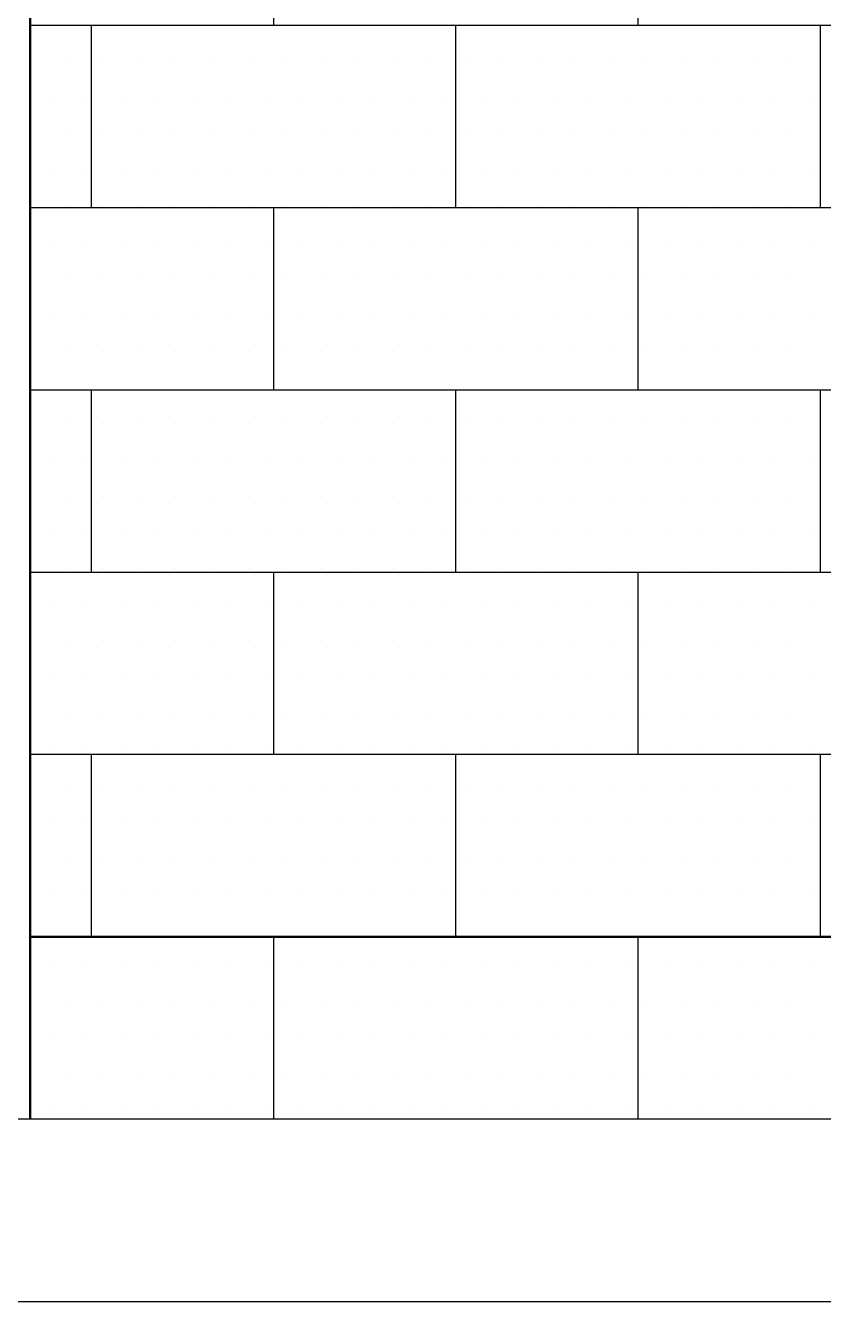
# Paper-space layout 'A000' of a CAD drawing. Header units: millimetres. Extents: x 0 to 841, y 0 to 594.
# Drawn here: x 533.85 to 551.37, y 223.88 to 251.88 of the extents above; entities that cross this region are included whole.
import ezdxf

# ---------------------------------------------------------------- set-up
doc = ezdxf.new("R2010")
doc.units = ezdxf.units.MM
doc.header["$MEASUREMENT"] = 0
for name, color, linetype, lineweight in [('A-ELEV-MBE1', 7, 'Continuous', 25), ('A-ELEV-PATT', 8, 'Continuous', 13), ('A-WALL-FULL-EXTR', 7, 'Continuous', 50)]:
    doc.layers.add(name, color=color, linetype=linetype, lineweight=lineweight)

psp = doc.layouts.new('A000')

# ---------------------------------------------------------------- linework, layer by layer
at = {"layer": 'A-ELEV-MBE1'}
for p, q in [((539.293, 255.877), (539.293, 251.877)), ((547.293, 255.877), (547.293, 251.877)), ((591.293, 251.877), (533.953, 251.877)), ((535.293, 251.877), (535.293, 247.877)), ((543.293, 251.877), (543.293, 247.877)), ((551.293, 251.877), (551.293, 247.877)), ((591.293, 247.877), (533.978, 247.877)), ((539.293, 247.877), (539.293, 243.877)), ((547.293, 247.877), (547.293, 243.877)), ((591.293, 243.877), (533.953, 243.877)), ((535.293, 243.877), (535.293, 239.877)), ((543.293, 243.877), (543.293, 239.877)), ((551.293, 243.877), (551.293, 239.877)), ((591.293, 239.877), (533.953, 239.877)), ((539.293, 239.877), (539.293, 235.877)), ((547.293, 239.877), (547.293, 235.877)), ((591.293, 235.877), (533.953, 235.877)), ((535.293, 235.877), (535.293, 231.877)), ((543.293, 235.877), (543.293, 231.877)), ((551.293, 235.877), (551.293, 231.877)), ((539.293, 231.877), (539.293, 227.877)), ((547.293, 231.877), (547.293, 227.877)), ((559.293, 227.877), (492.293, 227.877)), ((492.293, 223.877), (687.293, 223.877))]:
    psp.add_line(p, q, dxfattribs=at)
at = {"layer": 'A-ELEV-PATT', "linetype": 'Continuous'}
for p, q in [((534.374, 251.871), (534.374, 251.871)), ((535.168, 251.871), (535.168, 251.871)), ((535.962, 251.871), (535.962, 251.871)), ((536.756, 251.871), (536.756, 251.871)), ((537.549, 251.871), (537.549, 251.871)), ((538.343, 251.871), (538.343, 251.871)), ((539.137, 251.871), (539.137, 251.871)), ((539.931, 251.871), (539.931, 251.871)), ((540.724, 251.871), (540.724, 251.871)), ((541.518, 251.871), (541.518, 251.871)), ((542.312, 251.871), (542.312, 251.871)), ((543.106, 251.871), (543.106, 251.871)), ((543.899, 251.871), (543.899, 251.871)), ((544.693, 251.871), (544.693, 251.871)), ((545.487, 251.871), (545.487, 251.871)), ((546.281, 251.871), (546.281, 251.871)), ((547.074, 251.871), (547.074, 251.871)), ((547.868, 251.871), (547.868, 251.871)), ((548.662, 251.871), (548.662, 251.871)), ((549.456, 251.871), (549.456, 251.871)), ((550.249, 251.871), (550.249, 251.871)), ((551.043, 251.871), (551.043, 251.871)), ((533.978, 251.077), (533.978, 251.077)), ((534.771, 251.077), (534.771, 251.077)), ((535.565, 251.077), (535.565, 251.077)), ((536.359, 251.077), (536.359, 251.077)), ((537.153, 251.077), (537.153, 251.077)), ((537.946, 251.077), (537.946, 251.077)), ((538.74, 251.077), (538.74, 251.077)), ((539.534, 251.077), (539.534, 251.077)), ((540.328, 251.077), (540.328, 251.077)), ((541.121, 251.077), (541.121, 251.077)), ((541.915, 251.077), (541.915, 251.077)), ((542.709, 251.077), (542.709, 251.077)), ((543.503, 251.077), (543.503, 251.077)), ((544.296, 251.077), (544.296, 251.077)), ((545.09, 251.077), (545.09, 251.077)), ((545.884, 251.077), (545.884, 251.077)), ((546.678, 251.077), (546.678, 251.077)), ((547.471, 251.077), (547.471, 251.077)), ((548.265, 251.077), (548.265, 251.077)), ((549.059, 251.077), (549.059, 251.077)), ((549.853, 251.077), (549.853, 251.077)), ((550.646, 251.077), (550.646, 251.077)), ((534.374, 250.284), (534.374, 250.284)), ((535.168, 250.284), (535.168, 250.284)), ((535.962, 250.284), (535.962, 250.284)), ((536.756, 250.284), (536.756, 250.284)), ((537.549, 250.284), (537.549, 250.284)), ((538.343, 250.284), (538.343, 250.284)), ((539.137, 250.284), (539.137, 250.284)), ((539.931, 250.284), (539.931, 250.284)), ((540.724, 250.284), (540.724, 250.284)), ((541.518, 250.284), (541.518, 250.284)), ((542.312, 250.284), (542.312, 250.284)), ((543.106, 250.284), (543.106, 250.284)), ((543.899, 250.284), (543.899, 250.284)), ((544.693, 250.284), (544.693, 250.284)), ((545.487, 250.284), (545.487, 250.284)), ((546.281, 250.284), (546.281, 250.284)), ((547.074, 250.284), (547.074, 250.284)), ((547.868, 250.284), (547.868, 250.284)), ((548.662, 250.284), (548.662, 250.284)), ((549.456, 250.284), (549.456, 250.284)), ((550.249, 250.284), (550.249, 250.284)), ((551.043, 250.284), (551.043, 250.284)), ((533.978, 249.49), (533.978, 249.49)), ((534.771, 249.49), (534.771, 249.49)), ((535.565, 249.49), (535.565, 249.49)), ((536.359, 249.49), (536.359, 249.49)), ((537.153, 249.49), (537.153, 249.49)), ((537.946, 249.49), (537.946, 249.49)), ((538.74, 249.49), (538.74, 249.49)), ((539.534, 249.49), (539.534, 249.49)), ((540.328, 249.49), (540.328, 249.49)), ((541.121, 249.49), (541.121, 249.49)), ((541.915, 249.49), (541.915, 249.49)), ((542.709, 249.49), (542.709, 249.49)), ((543.503, 249.49), (543.503, 249.49)), ((544.296, 249.49), (544.296, 249.49)), ((545.09, 249.49), (545.09, 249.49)), ((545.884, 249.49), (545.884, 249.49)), ((546.678, 249.49), (546.678, 249.49)), ((547.471, 249.49), (547.471, 249.49)), ((548.265, 249.49), (548.265, 249.49)), ((549.059, 249.49), (549.059, 249.49)), ((549.853, 249.49), (549.853, 249.49)), ((550.646, 249.49), (550.646, 249.49)), ((534.374, 248.696), (534.374, 248.696)), ((535.168, 248.696), (535.168, 248.696)), ((535.962, 248.696), (535.962, 248.696)), ((536.756, 248.696), (536.756, 248.696)), ((537.549, 248.696), (537.549, 248.696)), ((538.343, 248.696), (538.343, 248.696)), ((539.137, 248.696), (539.137, 248.696)), ((539.931, 248.696), (539.931, 248.696)), ((540.724, 248.696), (540.724, 248.696)), ((541.518, 248.696), (541.518, 248.696)), ((542.312, 248.696), (542.312, 248.696)), ((543.106, 248.696), (543.106, 248.696)), ((543.899, 248.696), (543.899, 248.696)), ((544.693, 248.696), (544.693, 248.696)), ((545.487, 248.696), (545.487, 248.696)), ((546.281, 248.696), (546.281, 248.696)), ((547.074, 248.696), (547.074, 248.696)), ((547.868, 248.696), (547.868, 248.696)), ((548.662, 248.696), (548.662, 248.696)), ((549.456, 248.696), (549.456, 248.696)), ((550.249, 248.696), (550.249, 248.696)), ((551.043, 248.696), (551.043, 248.696)), ((533.978, 247.902), (533.978, 247.902)), ((534.771, 247.902), (534.771, 247.902)), ((535.565, 247.902), (535.565, 247.902)), ((536.359, 247.902), (536.359, 247.902)), ((537.153, 247.902), (537.153, 247.902)), ((537.946, 247.902), (537.946, 247.902)), ((538.74, 247.902), (538.74, 247.902)), ((539.534, 247.902), (539.534, 247.902)), ((540.328, 247.902), (540.328, 247.902)), ((541.121, 247.902), (541.121, 247.902)), ((541.915, 247.902), (541.915, 247.902)), ((542.709, 247.902), (542.709, 247.902)), ((543.503, 247.902), (543.503, 247.902)), ((544.296, 247.902), (544.296, 247.902)), ((545.09, 247.902), (545.09, 247.902)), ((545.884, 247.902), (545.884, 247.902)), ((546.678, 247.902), (546.678, 247.902)), ((547.471, 247.902), (547.471, 247.902)), ((548.265, 247.902), (548.265, 247.902)), ((549.059, 247.902), (549.059, 247.902)), ((549.853, 247.902), (549.853, 247.902)), ((550.646, 247.902), (550.646, 247.902)), ((534.374, 247.109), (534.374, 247.109)), ((535.168, 247.109), (535.168, 247.109)), ((535.962, 247.109), (535.962, 247.109)), ((536.756, 247.109), (536.756, 247.109)), ((537.549, 247.109), (537.549, 247.109)), ((538.343, 247.109), (538.343, 247.109)), ((539.137, 247.109), (539.137, 247.109)), ((539.931, 247.109), (539.931, 247.109)), ((540.724, 247.109), (540.724, 247.109)), ((541.518, 247.109), (541.518, 247.109)), ((542.312, 247.109), (542.312, 247.109)), ((543.106, 247.109), (543.106, 247.109)), ((543.899, 247.109), (543.899, 247.109)), ((544.693, 247.109), (544.693, 247.109)), ((545.487, 247.109), (545.487, 247.109)), ((546.281, 247.109), (546.281, 247.109)), ((547.074, 247.109), (547.074, 247.109)), ((547.868, 247.109), (547.868, 247.109)), ((548.662, 247.109), (548.662, 247.109)), ((549.456, 247.109), (549.456, 247.109)), ((550.249, 247.109), (550.249, 247.109)), ((551.043, 247.109), (551.043, 247.109)), ((533.978, 246.315), (533.978, 246.315)), ((534.771, 246.315), (534.771, 246.315)), ((535.565, 246.315), (535.565, 246.315)), ((536.359, 246.315), (536.359, 246.315)), ((537.153, 246.315), (537.153, 246.315)), ((537.946, 246.315), (537.946, 246.315)), ((538.74, 246.315), (538.74, 246.315)), ((539.534, 246.315), (539.534, 246.315)), ((540.328, 246.315), (540.328, 246.315)), ((541.121, 246.315), (541.121, 246.315)), ((541.915, 246.315), (541.915, 246.315)), ((542.709, 246.315), (542.709, 246.315)), ((543.503, 246.315), (543.503, 246.315)), ((544.296, 246.315), (544.296, 246.315)), ((545.09, 246.315), (545.09, 246.315)), ((545.884, 246.315), (545.884, 246.315)), ((546.678, 246.315), (546.678, 246.315)), ((547.471, 246.315), (547.471, 246.315)), ((548.265, 246.315), (548.265, 246.315)), ((549.059, 246.315), (549.059, 246.315)), ((549.853, 246.315), (549.853, 246.315)), ((550.646, 246.315), (550.646, 246.315)), ((534.374, 245.521), (534.374, 245.521)), ((535.168, 245.521), (535.168, 245.521)), ((535.962, 245.521), (535.962, 245.521)), ((536.756, 245.521), (536.756, 245.521)), ((537.549, 245.521), (537.549, 245.521)), ((538.343, 245.521), (538.343, 245.521)), ((539.137, 245.521), (539.137, 245.521)), ((539.931, 245.521), (539.931, 245.521)), ((540.724, 245.521), (540.724, 245.521)), ((541.518, 245.521), (541.518, 245.521)), ((542.312, 245.521), (542.312, 245.521)), ((543.106, 245.521), (543.106, 245.521)), ((543.899, 245.521), (543.899, 245.521)), ((544.693, 245.521), (544.693, 245.521)), ((545.487, 245.521), (545.487, 245.521)), ((546.281, 245.521), (546.281, 245.521)), ((547.074, 245.521), (547.074, 245.521)), ((547.868, 245.521), (547.868, 245.521)), ((548.662, 245.521), (548.662, 245.521)), ((549.456, 245.521), (549.456, 245.521)), ((550.249, 245.521), (550.249, 245.521)), ((551.043, 245.521), (551.043, 245.521)), ((533.978, 244.727), (533.978, 244.727)), ((534.771, 244.727), (534.771, 244.727)), ((535.565, 244.727), (535.565, 244.727)), ((536.359, 244.727), (536.359, 244.727)), ((537.153, 244.727), (537.153, 244.727)), ((537.946, 244.727), (537.946, 244.727)), ((538.74, 244.727), (538.74, 244.727)), ((539.534, 244.727), (539.534, 244.727)), ((540.328, 244.727), (540.328, 244.727)), ((541.121, 244.727), (541.121, 244.727)), ((541.915, 244.727), (541.915, 244.727)), ((542.709, 244.727), (542.709, 244.727)), ((543.503, 244.727), (543.503, 244.727)), ((544.296, 244.727), (544.296, 244.727)), ((545.09, 244.727), (545.09, 244.727)), ((545.884, 244.727), (545.884, 244.727)), ((546.678, 244.727), (546.678, 244.727)), ((547.471, 244.727), (547.471, 244.727)), ((548.265, 244.727), (548.265, 244.727)), ((549.059, 244.727), (549.059, 244.727)), ((549.853, 244.727), (549.853, 244.727)), ((550.646, 244.727), (550.646, 244.727)), ((534.374, 243.934), (534.374, 243.934)), ((535.168, 243.934), (535.168, 243.934)), ((535.962, 243.934), (535.962, 243.934)), ((536.756, 243.934), (536.756, 243.934)), ((537.549, 243.934), (537.549, 243.934)), ((538.343, 243.934), (538.343, 243.934)), ((539.137, 243.934), (539.137, 243.934)), ((539.931, 243.934), (539.931, 243.934)), ((540.724, 243.934), (540.724, 243.934)), ((541.518, 243.934), (541.518, 243.934)), ((542.312, 243.934), (542.312, 243.934)), ((543.106, 243.934), (543.106, 243.934)), ((543.899, 243.934), (543.899, 243.934)), ((544.693, 243.934), (544.693, 243.934)), ((545.487, 243.934), (545.487, 243.934)), ((546.281, 243.934), (546.281, 243.934)), ((547.074, 243.934), (547.074, 243.934)), ((547.868, 243.934), (547.868, 243.934)), ((548.662, 243.934), (548.662, 243.934)), ((549.456, 243.934), (549.456, 243.934)), ((550.249, 243.934), (550.249, 243.934)), ((551.043, 243.934), (551.043, 243.934)), ((533.978, 243.14), (533.978, 243.14)), ((533.978, 243.14), (533.978, 243.14)), ((534.771, 243.14), (534.771, 243.14)), ((535.565, 243.14), (535.565, 243.14)), ((536.359, 243.14), (536.359, 243.14)), ((537.153, 243.14), (537.153, 243.14)), ((537.946, 243.14), (537.946, 243.14)), ((538.74, 243.14), (538.74, 243.14)), ((539.534, 243.14), (539.534, 243.14)), ((540.328, 243.14), (540.328, 243.14)), ((541.121, 243.14), (541.121, 243.14)), ((541.915, 243.14), (541.915, 243.14)), ((542.709, 243.14), (542.709, 243.14)), ((543.503, 243.14), (543.503, 243.14)), ((544.296, 243.14), (544.296, 243.14)), ((545.09, 243.14), (545.09, 243.14)), ((545.884, 243.14), (545.884, 243.14)), ((546.678, 243.14), (546.678, 243.14)), ((547.471, 243.14), (547.471, 243.14)), ((548.265, 243.14), (548.265, 243.14)), ((549.059, 243.14), (549.059, 243.14)), ((549.853, 243.14), (549.853, 243.14)), ((550.646, 243.14), (550.646, 243.14)), ((534.374, 242.346), (534.374, 242.346)), ((534.374, 242.346), (534.374, 242.346)), ((535.168, 242.346), (535.168, 242.346)), ((535.962, 242.346), (535.962, 242.346)), ((536.756, 242.346), (536.756, 242.346)), ((537.549, 242.346), (537.549, 242.346)), ((538.343, 242.346), (538.343, 242.346)), ((539.137, 242.346), (539.137, 242.346)), ((539.931, 242.346), (539.931, 242.346)), ((540.724, 242.346), (540.724, 242.346)), ((541.518, 242.346), (541.518, 242.346)), ((542.312, 242.346), (542.312, 242.346)), ((543.106, 242.346), (543.106, 242.346)), ((543.899, 242.346), (543.899, 242.346)), ((544.693, 242.346), (544.693, 242.346)), ((545.487, 242.346), (545.487, 242.346)), ((546.281, 242.346), (546.281, 242.346)), ((547.074, 242.346), (547.074, 242.346)), ((547.868, 242.346), (547.868, 242.346)), ((548.662, 242.346), (548.662, 242.346)), ((549.456, 242.346), (549.456, 242.346)), ((550.249, 242.346), (550.249, 242.346)), ((551.043, 242.346), (551.043, 242.346)), ((533.978, 241.552), (533.978, 241.552)), ((533.978, 241.552), (533.978, 241.552)), ((534.771, 241.552), (534.771, 241.552)), ((535.565, 241.552), (535.565, 241.552)), ((536.359, 241.552), (536.359, 241.552)), ((537.153, 241.552), (537.153, 241.552)), ((537.946, 241.552), (537.946, 241.552)), ((538.74, 241.552), (538.74, 241.552)), ((539.534, 241.552), (539.534, 241.552)), ((540.328, 241.552), (540.328, 241.552)), ((541.121, 241.552), (541.121, 241.552)), ((541.915, 241.552), (541.915, 241.552)), ((542.709, 241.552), (542.709, 241.552)), ((543.503, 241.552), (543.503, 241.552)), ((544.296, 241.552), (544.296, 241.552)), ((545.09, 241.552), (545.09, 241.552)), ((545.884, 241.552), (545.884, 241.552)), ((546.678, 241.552), (546.678, 241.552)), ((547.471, 241.552), (547.471, 241.552)), ((548.265, 241.552), (548.265, 241.552)), ((549.059, 241.552), (549.059, 241.552)), ((549.853, 241.552), (549.853, 241.552)), ((550.646, 241.552), (550.646, 241.552)), ((534.374, 240.759), (534.374, 240.759)), ((534.374, 240.759), (534.374, 240.759)), ((535.168, 240.759), (535.168, 240.759)), ((535.962, 240.759), (535.962, 240.759)), ((536.756, 240.759), (536.756, 240.759)), ((537.549, 240.759), (537.549, 240.759)), ((538.343, 240.759), (538.343, 240.759)), ((539.137, 240.759), (539.137, 240.759)), ((539.931, 240.759), (539.931, 240.759)), ((540.724, 240.759), (540.724, 240.759)), ((541.518, 240.759), (541.518, 240.759)), ((542.312, 240.759), (542.312, 240.759)), ((543.106, 240.759), (543.106, 240.759)), ((543.899, 240.759), (543.899, 240.759)), ((544.693, 240.759), (544.693, 240.759)), ((545.487, 240.759), (545.487, 240.759)), ((546.281, 240.759), (546.281, 240.759)), ((547.074, 240.759), (547.074, 240.759)), ((547.868, 240.759), (547.868, 240.759)), ((548.662, 240.759), (548.662, 240.759)), ((549.456, 240.759), (549.456, 240.759)), ((550.249, 240.759), (550.249, 240.759)), ((551.043, 240.759), (551.043, 240.759)), ((533.978, 239.965), (533.978, 239.965)), ((533.978, 239.965), (533.978, 239.965)), ((534.771, 239.965), (534.771, 239.965)), ((535.565, 239.965), (535.565, 239.965)), ((536.359, 239.965), (536.359, 239.965)), ((537.153, 239.965), (537.153, 239.965)), ((537.946, 239.965), (537.946, 239.965)), ((538.74, 239.965), (538.74, 239.965)), ((539.534, 239.965), (539.534, 239.965)), ((540.328, 239.965), (540.328, 239.965)), ((541.121, 239.965), (541.121, 239.965)), ((541.915, 239.965), (541.915, 239.965)), ((542.709, 239.965), (542.709, 239.965)), ((543.503, 239.965), (543.503, 239.965)), ((544.296, 239.965), (544.296, 239.965)), ((545.09, 239.965), (545.09, 239.965)), ((545.884, 239.965), (545.884, 239.965)), ((546.678, 239.965), (546.678, 239.965)), ((547.471, 239.965), (547.471, 239.965)), ((548.265, 239.965), (548.265, 239.965)), ((549.059, 239.965), (549.059, 239.965)), ((549.853, 239.965), (549.853, 239.965)), ((550.646, 239.965), (550.646, 239.965)), ((534.374, 239.171), (534.374, 239.171)), ((535.168, 239.171), (535.168, 239.171)), ((535.962, 239.171), (535.962, 239.171)), ((536.756, 239.171), (536.756, 239.171)), ((537.549, 239.171), (537.549, 239.171)), ((538.343, 239.171), (538.343, 239.171)), ((539.137, 239.171), (539.137, 239.171)), ((539.931, 239.171), (539.931, 239.171)), ((540.724, 239.171), (540.724, 239.171)), ((541.518, 239.171), (541.518, 239.171)), ((542.312, 239.171), (542.312, 239.171)), ((543.106, 239.171), (543.106, 239.171)), ((543.899, 239.171), (543.899, 239.171)), ((544.693, 239.171), (544.693, 239.171)), ((545.487, 239.171), (545.487, 239.171)), ((546.281, 239.171), (546.281, 239.171)), ((547.074, 239.171), (547.074, 239.171)), ((547.868, 239.171), (547.868, 239.171)), ((548.662, 239.171), (548.662, 239.171)), ((549.456, 239.171), (549.456, 239.171)), ((550.249, 239.171), (550.249, 239.171)), ((551.043, 239.171), (551.043, 239.171)), ((533.978, 238.377), (533.978, 238.377)), ((534.771, 238.377), (534.771, 238.377)), ((535.565, 238.377), (535.565, 238.377)), ((536.359, 238.377), (536.359, 238.377)), ((537.153, 238.377), (537.153, 238.377)), ((537.946, 238.377), (537.946, 238.377)), ((538.74, 238.377), (538.74, 238.377)), ((539.534, 238.377), (539.534, 238.377)), ((540.328, 238.377), (540.328, 238.377)), ((541.121, 238.377), (541.121, 238.377)), ((541.915, 238.377), (541.915, 238.377)), ((542.709, 238.377), (542.709, 238.377)), ((543.503, 238.377), (543.503, 238.377)), ((544.296, 238.377), (544.296, 238.377)), ((545.09, 238.377), (545.09, 238.377)), ((545.884, 238.377), (545.884, 238.377)), ((546.678, 238.377), (546.678, 238.377)), ((547.471, 238.377), (547.471, 238.377)), ((548.265, 238.377), (548.265, 238.377)), ((549.059, 238.377), (549.059, 238.377)), ((549.853, 238.377), (549.853, 238.377)), ((550.646, 238.377), (550.646, 238.377)), ((534.374, 237.584), (534.374, 237.584)), ((535.168, 237.584), (535.168, 237.584)), ((535.962, 237.584), (535.962, 237.584)), ((536.756, 237.584), (536.756, 237.584)), ((537.549, 237.584), (537.549, 237.584)), ((538.343, 237.584), (538.343, 237.584)), ((539.137, 237.584), (539.137, 237.584)), ((539.931, 237.584), (539.931, 237.584)), ((540.724, 237.584), (540.724, 237.584)), ((541.518, 237.584), (541.518, 237.584)), ((542.312, 237.584), (542.312, 237.584)), ((543.106, 237.584), (543.106, 237.584)), ((543.899, 237.584), (543.899, 237.584)), ((544.693, 237.584), (544.693, 237.584)), ((545.487, 237.584), (545.487, 237.584)), ((546.281, 237.584), (546.281, 237.584)), ((547.074, 237.584), (547.074, 237.584)), ((547.868, 237.584), (547.868, 237.584)), ((548.662, 237.584), (548.662, 237.584)), ((549.456, 237.584), (549.456, 237.584)), ((550.249, 237.584), (550.249, 237.584)), ((551.043, 237.584), (551.043, 237.584)), ((533.978, 236.79), (533.978, 236.79)), ((534.771, 236.79), (534.771, 236.79)), ((535.565, 236.79), (535.565, 236.79)), ((536.359, 236.79), (536.359, 236.79)), ((537.153, 236.79), (537.153, 236.79)), ((537.946, 236.79), (537.946, 236.79)), ((538.74, 236.79), (538.74, 236.79)), ((539.534, 236.79), (539.534, 236.79)), ((540.328, 236.79), (540.328, 236.79)), ((541.121, 236.79), (541.121, 236.79)), ((541.915, 236.79), (541.915, 236.79)), ((542.709, 236.79), (542.709, 236.79)), ((543.503, 236.79), (543.503, 236.79)), ((544.296, 236.79), (544.296, 236.79)), ((545.09, 236.79), (545.09, 236.79)), ((545.884, 236.79), (545.884, 236.79)), ((546.678, 236.79), (546.678, 236.79)), ((547.471, 236.79), (547.471, 236.79)), ((548.265, 236.79), (548.265, 236.79)), ((549.059, 236.79), (549.059, 236.79)), ((549.853, 236.79), (549.853, 236.79)), ((550.646, 236.79), (550.646, 236.79)), ((534.374, 235.996), (534.374, 235.996)), ((535.168, 235.996), (535.168, 235.996)), ((535.962, 235.996), (535.962, 235.996)), ((536.756, 235.996), (536.756, 235.996)), ((537.549, 235.996), (537.549, 235.996)), ((538.343, 235.996), (538.343, 235.996)), ((539.137, 235.996), (539.137, 235.996)), ((539.931, 235.996), (539.931, 235.996)), ((540.724, 235.996), (540.724, 235.996)), ((541.518, 235.996), (541.518, 235.996)), ((542.312, 235.996), (542.312, 235.996)), ((543.106, 235.996), (543.106, 235.996)), ((543.899, 235.996), (543.899, 235.996)), ((544.693, 235.996), (544.693, 235.996)), ((545.487, 235.996), (545.487, 235.996)), ((546.281, 235.996), (546.281, 235.996)), ((547.074, 235.996), (547.074, 235.996)), ((547.868, 235.996), (547.868, 235.996)), ((548.662, 235.996), (548.662, 235.996)), ((549.456, 235.996), (549.456, 235.996)), ((550.249, 235.996), (550.249, 235.996)), ((551.043, 235.996), (551.043, 235.996)), ((533.978, 235.202), (533.978, 235.202)), ((534.771, 235.202), (534.771, 235.202)), ((535.565, 235.202), (535.565, 235.202)), ((536.359, 235.202), (536.359, 235.202)), ((537.153, 235.202), (537.153, 235.202)), ((537.946, 235.202), (537.946, 235.202)), ((538.74, 235.202), (538.74, 235.202)), ((539.534, 235.202), (539.534, 235.202)), ((540.328, 235.202), (540.328, 235.202)), ((541.121, 235.202), (541.121, 235.202)), ((541.915, 235.202), (541.915, 235.202)), ((542.709, 235.202), (542.709, 235.202)), ((543.503, 235.202), (543.503, 235.202)), ((544.296, 235.202), (544.296, 235.202)), ((545.09, 235.202), (545.09, 235.202)), ((545.884, 235.202), (545.884, 235.202)), ((546.678, 235.202), (546.678, 235.202)), ((547.471, 235.202), (547.471, 235.202)), ((548.265, 235.202), (548.265, 235.202)), ((549.059, 235.202), (549.059, 235.202)), ((549.853, 235.202), (549.853, 235.202)), ((550.646, 235.202), (550.646, 235.202)), ((534.374, 234.409), (534.374, 234.409)), ((535.168, 234.409), (535.168, 234.409)), ((535.962, 234.409), (535.962, 234.409)), ((536.756, 234.409), (536.756, 234.409)), ((537.549, 234.409), (537.549, 234.409)), ((538.343, 234.409), (538.343, 234.409)), ((539.137, 234.409), (539.137, 234.409)), ((539.931, 234.409), (539.931, 234.409)), ((540.724, 234.409), (540.724, 234.409)), ((541.518, 234.409), (541.518, 234.409)), ((542.312, 234.409), (542.312, 234.409)), ((543.106, 234.409), (543.106, 234.409)), ((543.899, 234.409), (543.899, 234.409)), ((544.693, 234.409), (544.693, 234.409)), ((545.487, 234.409), (545.487, 234.409)), ((546.281, 234.409), (546.281, 234.409)), ((547.074, 234.409), (547.074, 234.409)), ((547.868, 234.409), (547.868, 234.409)), ((548.662, 234.409), (548.662, 234.409)), ((549.456, 234.409), (549.456, 234.409)), ((550.249, 234.409), (550.249, 234.409)), ((551.043, 234.409), (551.043, 234.409)), ((533.978, 233.615), (533.978, 233.615)), ((534.771, 233.615), (534.771, 233.615)), ((535.565, 233.615), (535.565, 233.615)), ((536.359, 233.615), (536.359, 233.615)), ((537.153, 233.615), (537.153, 233.615)), ((537.946, 233.615), (537.946, 233.615)), ((538.74, 233.615), (538.74, 233.615)), ((539.534, 233.615), (539.534, 233.615)), ((540.328, 233.615), (540.328, 233.615)), ((541.121, 233.615), (541.121, 233.615)), ((541.915, 233.615), (541.915, 233.615)), ((542.709, 233.615), (542.709, 233.615)), ((543.503, 233.615), (543.503, 233.615)), ((544.296, 233.615), (544.296, 233.615)), ((545.09, 233.615), (545.09, 233.615)), ((545.884, 233.615), (545.884, 233.615)), ((546.678, 233.615), (546.678, 233.615)), ((547.471, 233.615), (547.471, 233.615)), ((548.265, 233.615), (548.265, 233.615)), ((549.059, 233.615), (549.059, 233.615)), ((549.853, 233.615), (549.853, 233.615)), ((550.646, 233.615), (550.646, 233.615)), ((534.374, 232.821), (534.374, 232.821)), ((535.168, 232.821), (535.168, 232.821)), ((535.962, 232.821), (535.962, 232.821)), ((536.756, 232.821), (536.756, 232.821)), ((537.549, 232.821), (537.549, 232.821)), ((538.343, 232.821), (538.343, 232.821)), ((539.137, 232.821), (539.137, 232.821)), ((539.931, 232.821), (539.931, 232.821)), ((540.724, 232.821), (540.724, 232.821)), ((541.518, 232.821), (541.518, 232.821)), ((542.312, 232.821), (542.312, 232.821)), ((543.106, 232.821), (543.106, 232.821)), ((543.899, 232.821), (543.899, 232.821)), ((544.693, 232.821), (544.693, 232.821)), ((545.487, 232.821), (545.487, 232.821)), ((546.281, 232.821), (546.281, 232.821)), ((547.074, 232.821), (547.074, 232.821)), ((547.868, 232.821), (547.868, 232.821)), ((548.662, 232.821), (548.662, 232.821)), ((549.456, 232.821), (549.456, 232.821)), ((550.249, 232.821), (550.249, 232.821)), ((551.043, 232.821), (551.043, 232.821)), ((533.978, 232.027), (533.978, 232.027)), ((534.771, 232.027), (534.771, 232.027)), ((535.565, 232.027), (535.565, 232.027)), ((536.359, 232.027), (536.359, 232.027)), ((537.153, 232.027), (537.153, 232.027)), ((537.946, 232.027), (537.946, 232.027)), ((538.74, 232.027), (538.74, 232.027)), ((539.534, 232.027), (539.534, 232.027)), ((540.328, 232.027), (540.328, 232.027)), ((541.121, 232.027), (541.121, 232.027)), ((541.915, 232.027), (541.915, 232.027)), ((542.709, 232.027), (542.709, 232.027)), ((543.503, 232.027), (543.503, 232.027)), ((544.296, 232.027), (544.296, 232.027)), ((545.09, 232.027), (545.09, 232.027)), ((545.884, 232.027), (545.884, 232.027)), ((546.678, 232.027), (546.678, 232.027)), ((547.471, 232.027), (547.471, 232.027)), ((548.265, 232.027), (548.265, 232.027)), ((549.059, 232.027), (549.059, 232.027)), ((549.853, 232.027), (549.853, 232.027)), ((550.646, 232.027), (550.646, 232.027)), ((534.374, 231.234), (534.374, 231.234)), ((535.168, 231.234), (535.168, 231.234)), ((535.962, 231.234), (535.962, 231.234)), ((536.756, 231.234), (536.756, 231.234)), ((537.549, 231.234), (537.549, 231.234)), ((538.343, 231.234), (538.343, 231.234)), ((539.137, 231.234), (539.137, 231.234)), ((539.931, 231.234), (539.931, 231.234)), ((540.724, 231.234), (540.724, 231.234)), ((541.518, 231.234), (541.518, 231.234)), ((542.312, 231.234), (542.312, 231.234)), ((543.106, 231.234), (543.106, 231.234)), ((543.899, 231.234), (543.899, 231.234)), ((544.693, 231.234), (544.693, 231.234)), ((545.487, 231.234), (545.487, 231.234)), ((546.281, 231.234), (546.281, 231.234)), ((547.074, 231.234), (547.074, 231.234)), ((547.868, 231.234), (547.868, 231.234)), ((548.662, 231.234), (548.662, 231.234)), ((549.456, 231.234), (549.456, 231.234)), ((550.249, 231.234), (550.249, 231.234)), ((551.043, 231.234), (551.043, 231.234)), ((533.978, 230.44), (533.978, 230.44)), ((534.771, 230.44), (534.771, 230.44)), ((535.565, 230.44), (535.565, 230.44)), ((536.359, 230.44), (536.359, 230.44)), ((537.153, 230.44), (537.153, 230.44)), ((537.946, 230.44), (537.946, 230.44)), ((538.74, 230.44), (538.74, 230.44)), ((539.534, 230.44), (539.534, 230.44)), ((540.328, 230.44), (540.328, 230.44)), ((541.121, 230.44), (541.121, 230.44)), ((541.915, 230.44), (541.915, 230.44)), ((542.709, 230.44), (542.709, 230.44)), ((543.503, 230.44), (543.503, 230.44)), ((544.296, 230.44), (544.296, 230.44)), ((545.09, 230.44), (545.09, 230.44)), ((545.884, 230.44), (545.884, 230.44)), ((546.678, 230.44), (546.678, 230.44)), ((547.471, 230.44), (547.471, 230.44)), ((548.265, 230.44), (548.265, 230.44)), ((549.059, 230.44), (549.059, 230.44)), ((549.853, 230.44), (549.853, 230.44)), ((550.646, 230.44), (550.646, 230.44)), ((534.374, 229.646), (534.374, 229.646)), ((535.168, 229.646), (535.168, 229.646)), ((535.962, 229.646), (535.962, 229.646)), ((536.756, 229.646), (536.756, 229.646)), ((537.549, 229.646), (537.549, 229.646)), ((538.343, 229.646), (538.343, 229.646)), ((539.137, 229.646), (539.137, 229.646)), ((539.931, 229.646), (539.931, 229.646)), ((540.724, 229.646), (540.724, 229.646)), ((541.518, 229.646), (541.518, 229.646)), ((542.312, 229.646), (542.312, 229.646)), ((543.106, 229.646), (543.106, 229.646)), ((543.899, 229.646), (543.899, 229.646)), ((544.693, 229.646), (544.693, 229.646)), ((545.487, 229.646), (545.487, 229.646)), ((546.281, 229.646), (546.281, 229.646)), ((547.074, 229.646), (547.074, 229.646)), ((547.868, 229.646), (547.868, 229.646)), ((548.662, 229.646), (548.662, 229.646)), ((549.456, 229.646), (549.456, 229.646)), ((550.249, 229.646), (550.249, 229.646)), ((551.043, 229.646), (551.043, 229.646)), ((533.978, 228.852), (533.978, 228.852)), ((534.771, 228.852), (534.771, 228.852)), ((535.565, 228.852), (535.565, 228.852)), ((536.359, 228.852), (536.359, 228.852)), ((537.153, 228.852), (537.153, 228.852)), ((537.946, 228.852), (537.946, 228.852)), ((538.74, 228.852), (538.74, 228.852)), ((539.534, 228.852), (539.534, 228.852)), ((540.328, 228.852), (540.328, 228.852)), ((541.121, 228.852), (541.121, 228.852)), ((541.915, 228.852), (541.915, 228.852)), ((542.709, 228.852), (542.709, 228.852)), ((543.503, 228.852), (543.503, 228.852)), ((544.296, 228.852), (544.296, 228.852)), ((545.09, 228.852), (545.09, 228.852)), ((545.884, 228.852), (545.884, 228.852)), ((546.678, 228.852), (546.678, 228.852)), ((547.471, 228.852), (547.471, 228.852)), ((548.265, 228.852), (548.265, 228.852)), ((549.059, 228.852), (549.059, 228.852)), ((549.853, 228.852), (549.853, 228.852)), ((550.646, 228.852), (550.646, 228.852)), ((534.374, 228.059), (534.374, 228.059)), ((535.168, 228.059), (535.168, 228.059)), ((535.962, 228.059), (535.962, 228.059)), ((536.756, 228.059), (536.756, 228.059)), ((537.549, 228.059), (537.549, 228.059)), ((538.343, 228.059), (538.343, 228.059)), ((539.137, 228.059), (539.137, 228.059)), ((539.931, 228.059), (539.931, 228.059)), ((540.724, 228.059), (540.724, 228.059)), ((541.518, 228.059), (541.518, 228.059)), ((542.312, 228.059), (542.312, 228.059)), ((543.106, 228.059), (543.106, 228.059)), ((543.899, 228.059), (543.899, 228.059)), ((544.693, 228.059), (544.693, 228.059)), ((545.487, 228.059), (545.487, 228.059)), ((546.281, 228.059), (546.281, 228.059)), ((547.074, 228.059), (547.074, 228.059)), ((547.868, 228.059), (547.868, 228.059)), ((548.662, 228.059), (548.662, 228.059)), ((549.456, 228.059), (549.456, 228.059)), ((550.249, 228.059), (550.249, 228.059)), ((551.043, 228.059), (551.043, 228.059))]:
    psp.add_line(p, q, dxfattribs=at)
at = {"layer": 'A-WALL-FULL-EXTR'}
for p, q in [((533.953, 267.877), (533.953, 227.877)), ((533.978, 231.877), (591.293, 231.877))]:
    psp.add_line(p, q, dxfattribs=at)

doc.saveas('drawing.dxf')
